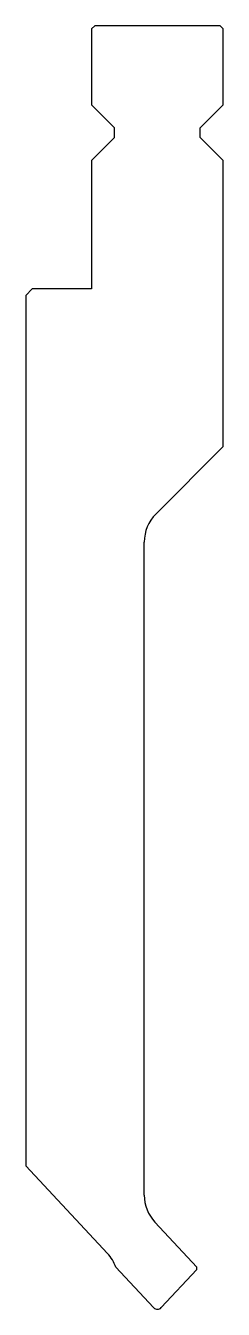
# Model space of a CAD drawing. Header units: metres. Extents: x -28 to 2, y -84 to 111.
import ezdxf

# ---------------------------------------------------------------- set-up
doc = ezdxf.new("R2010")
doc.units = ezdxf.units.M

msp = doc.modelspace()

# ---------------------------------------------------------------- linework, layer by layer
for p, q in [((-17.572643, 110.825084), (-17.072643, 111.325084)), ((1.927357, 111.325084), (-17.072643, 111.325084)), ((1.927357, 111.325084), (2.427357, 110.825084)), ((-17.572643, 110.825084), (-17.572643, 99.325084)), ((2.427357, 99.325084), (2.427357, 110.825084)), ((-14.072643, 95.825084), (-17.572643, 99.325084)), ((-1.072643, 95.825084), (2.427357, 99.325084)), ((-14.072643, 94.325084), (-14.072643, 95.825084)), ((-1.072643, 94.325084), (-1.072643, 95.825084)), ((-17.572643, 90.825084), (-14.072643, 94.325084)), ((2.427357, 90.825084), (-1.072643, 94.325084)), ((-17.572643, 90.825084), (-17.572643, 71.325084)), ((2.427357, 47.373365), (2.427357, 90.825084)), ((-27.572643, 70.325084), (-26.572643, 71.325084)), ((-27.572643, 70.325084), (-27.572643, -61.867903)), ((-17.572643, 71.325084), (-26.572643, 71.325084)), ((-7.815283, 37.130725), (2.427357, 47.373365)), ((-9.572643, -66.342916), (-9.572643, 32.888084)), ((-27.572643, -61.867903), (-15.151521, -75.187926)), ((-1.572643, -77.285329), (-7.960765, -70.434906)), ((-13.882094, -77.281881), (-8.157726, -83.420515)), ((-6.98756, -83.420515), (-1.572643, -77.613727)), ((-1.572643, -77.613727), (-1.572643, -77.285329))]:
    msp.add_line(p, q)
for centre, radius, start, end in [((-3.572643, 32.888084), 6, 135, 180), ((-3.572643, -66.342916), 6, 180, 223), ((-19.539643, -79.279916), 6, 19.451318, 43), ((-7.572643, -82.874916), 0.8, 223, 317)]:
    msp.add_arc(centre, radius, start, end)

doc.saveas('drawing.dxf')
